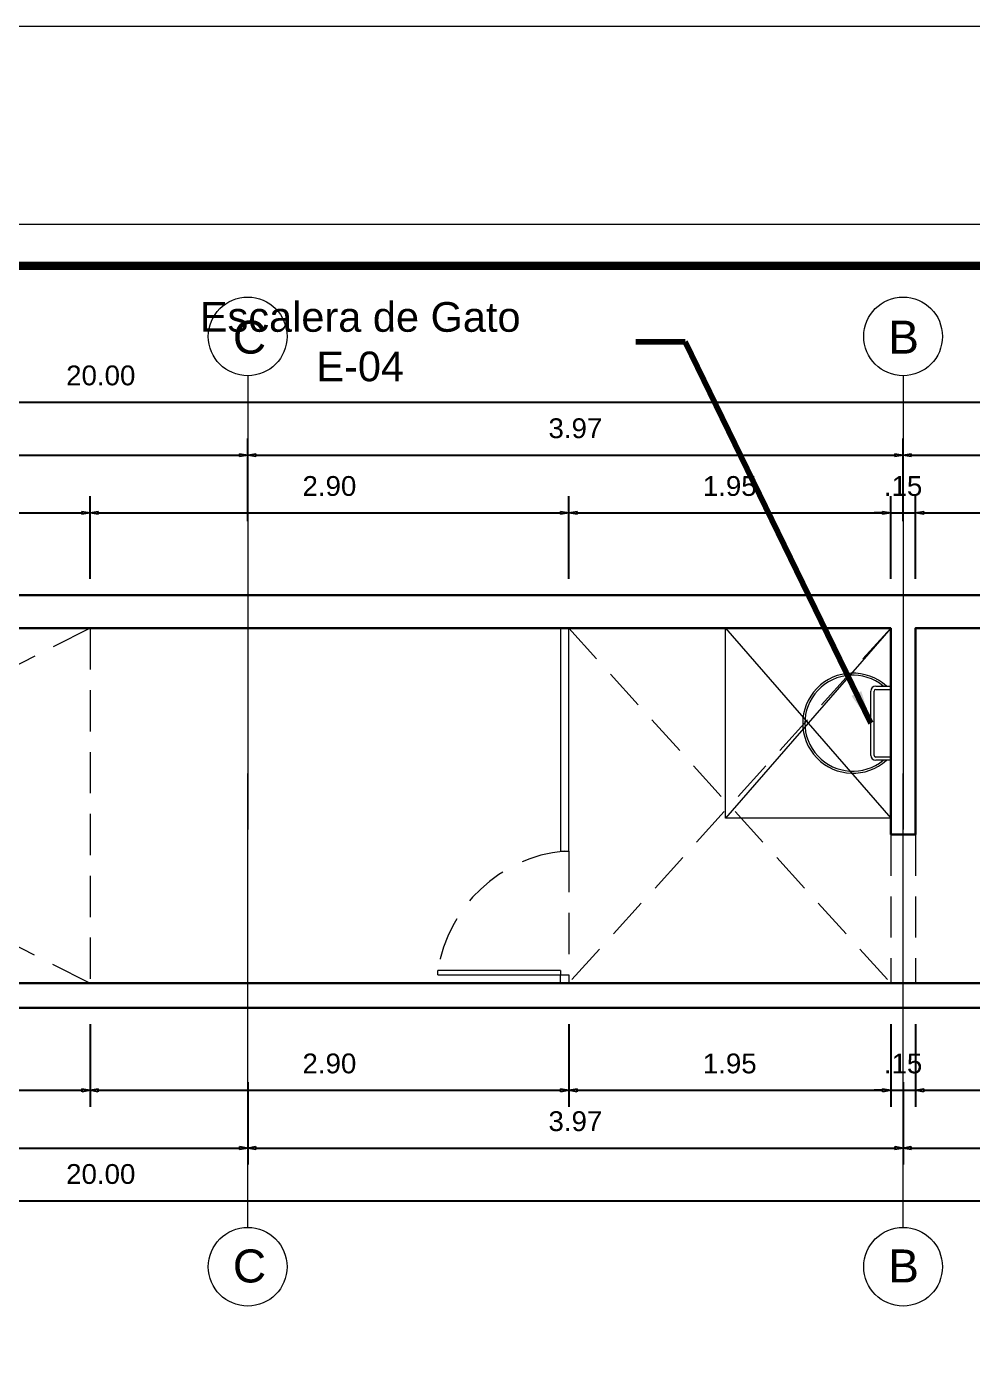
# Model space of a CAD drawing. Header units: millimetres. Extents: x 1675 to 1732.9, y 581.7 to 641.7.
# Drawn here: x 1713.26 to 1718.99, y 633.66 to 641.68 of the extents above; entities that cross this region are included whole.
import ezdxf

# ---------------------------------------------------------------- set-up
doc = ezdxf.new("R2010")
doc.units = ezdxf.units.MM
doc.linetypes.add('DASHDOT', pattern=[25.4, 12.7, -6.35, 0, -6.35])
doc.linetypes.add('HIDDEN', pattern=[0.375, 0.25, -0.125])
doc.layers.get('0').update_dxf_attribs({"lineweight": 5})
doc.layers.get('Defpoints').update_dxf_attribs({"color": 8, "lineweight": 5})
for name, color, linetype, lineweight in [('0-MEMB5', 5, 'Continuous', 18), ('COTAS', 8, 'Continuous', 5), ('EJES', 92, 'DASHDOT', 5), ('ESCALERA', 8, 'Continuous', 5), ('MURO BAJO', 7, 'Continuous', 20), ('Muros', 7, 'Continuous', 30), ('PROYECCION', 8, 'HIDDEN', 5), ('Proyecciones', 8, 'HIDDEN', 5), ('PUERTA', 8, 'Continuous', 5), ('texto', 7, 'Continuous', 5)]:
    doc.layers.add(name, color=color, linetype=linetype, lineweight=lineweight)
doc.styles.add('COTAS', font='', dxfattribs={"height": 0.22})
doc.styles.get("Standard").update_dxf_attribs({"font": 'arial.ttf'})
doc.styles.add('Texto peqño', font='sanss___.ttf', dxfattribs={"height": 0.12})
doc.styles.get('COTAS').set_extended_font_data('Zurich Ex BT')
doc.dimstyles.new('100', dxfattribs={"dimtxt": 0.12, "dimasz": 0.05, "dimexe": 0.1, "dimexo": 0.25, "dimgap": 0.1, "dimtad": 1, "dimzin": 4, "dimdsep": 46, "dimtxsty": 'Texto peqño', "dimblk": 'CLOSEDBLANK', "dimcen": -0.05, "dimdle": 0.1, "dimclrd": 256, "dimclre": 256, "dimclrt": 256, "dimadec": 0, "dimazin": 0, "dimtfac": 1, "dimtix": 1, "dimtmove": 0, "dimatfit": 3, "dimldrblk": 'ARCHTICK', "dimfxl": 0, "dimarcsym": 0})
doc.dimstyles.new('GINMASIO', dxfattribs={"dimtxt": 0.22, "dimasz": 0.35, "dimexe": 0.28, "dimexo": 0.09, "dimgap": 0.11, "dimtad": 1, "dimlfac": 0.5, "dimzin": 4, "dimdsep": 46, "dimtxsty": 'COTAS', "dimblk": 'SMALL', "dimcen": 0.3, "dimdle": 0.25, "dimclrd": 2, "dimclre": 2, "dimazin": 0, "dimtfac": 1, "dimtmove": 0, "dimatfit": 3, "dimfxl": 0, "dimarcsym": 0})

# ---------------------------------------------------------------- blocks, each defined once
blk = doc.blocks.new('_ClosedBlank')
at = {"color": 0, "linetype": 'ByBlock', "lineweight": -2}
for p, q in [((-1, 0.17), (0, 0)), ((-1, 0.17), (-1, -0.17)), ((0, 0), (-1, -0.17))]:
    blk.add_line(p, q, dxfattribs=at)
blk = doc.blocks.new('*D175')
at = {"layer": 'COTAS', "lineweight": -2}
for p, q in [((1709.407, 638.3285), (1709.407, 638.8285)), ((1713.647, 638.3285), (1713.647, 638.8285))]:
    blk.add_line(p, q, dxfattribs=at)
at = {"layer": 'COTAS', "linetype": 'ByBlock', "lineweight": -2}
blk.add_line((1709.457, 638.7285), (1713.597, 638.7285), dxfattribs=at)
at = {"layer": 'Defpoints', "color": 0}
for p in [(1713.647, 638.7285), (1709.407, 638.0285, 0), (1713.647, 638.0285, 0)]:
    blk.add_point(p, dxfattribs=at)
at = {"layer": 'COTAS', "lineweight": -2, "xscale": 0.05, "yscale": 0.05, "zscale": 0.05, "rotation": 180}
blk.add_blockref('_ClosedBlank', (1709.407, 638.7285), dxfattribs=at)
at = {"layer": 'COTAS', "lineweight": -2, "xscale": 0.05, "yscale": 0.05, "zscale": 0.05}
blk.add_blockref('_ClosedBlank', (1713.647, 638.7285), dxfattribs=at)
at = {"layer": 'COTAS', "insert": (1711.527, 638.8885), "char_height": 0.12, "attachment_point": 5, "style": 'Texto peqño'}
blk.add_mtext('4.24', dxfattribs=at)
blk = doc.blocks.new('_ARCHTICK')
at = {"color": 0, "linetype": 'ByBlock', "const_width": 0.15}
blk.add_lwpolyline([(-0.5, -0.5), (0.5, 0.5)], dxfattribs=at)
blk = doc.blocks.new('*D176')
at = {"layer": 'COTAS', "lineweight": -2}
for p, q in [((1718.497, 638.3285), (1718.497, 638.8285)), ((1718.647, 638.3285), (1718.647, 638.8285))]:
    blk.add_line(p, q, dxfattribs=at)
at = {"layer": 'COTAS', "linetype": 'ByBlock', "lineweight": -2}
for p, q in [((1718.447, 638.7285), (1718.397, 638.7285)), ((1718.497, 638.7285), (1718.647, 638.7285)), ((1718.697, 638.7285), (1718.747, 638.7285))]:
    blk.add_line(p, q, dxfattribs=at)
at = {"layer": 'Defpoints', "color": 0}
for p in [(1718.647, 638.7285), (1718.497, 638.0285), (1718.647, 638.0285)]:
    blk.add_point(p, dxfattribs=at)
at = {"layer": 'COTAS', "lineweight": -2, "xscale": 0.05, "yscale": 0.05, "zscale": 0.05}
blk.add_blockref('_ClosedBlank', (1718.497, 638.7285), dxfattribs=at)
at = {"layer": 'COTAS', "lineweight": -2, "xscale": 0.05, "yscale": 0.05, "zscale": 0.05, "rotation": 180}
blk.add_blockref('_ClosedBlank', (1718.647, 638.7285), dxfattribs=at)
at = {"layer": 'COTAS', "insert": (1718.572, 638.8903), "char_height": 0.12, "attachment_point": 5, "style": 'Texto peqño'}
blk.add_mtext('.15', dxfattribs=at)
blk = doc.blocks.new('*D177')
at = {"layer": 'COTAS', "lineweight": -2}
for p, q in [((1718.647, 638.3285), (1718.647, 638.8285)), ((1723.512, 638.3285), (1723.512, 638.8285))]:
    blk.add_line(p, q, dxfattribs=at)
at = {"layer": 'COTAS', "linetype": 'ByBlock', "lineweight": -2}
blk.add_line((1718.697, 638.7285), (1723.462, 638.7285), dxfattribs=at)
at = {"layer": 'Defpoints', "color": 0}
for p in [(1723.512, 638.7285), (1718.647, 638.0285), (1723.512, 638.0285)]:
    blk.add_point(p, dxfattribs=at)
at = {"layer": 'COTAS', "lineweight": -2, "xscale": 0.05, "yscale": 0.05, "zscale": 0.05, "rotation": 180}
blk.add_blockref('_ClosedBlank', (1718.647, 638.7285), dxfattribs=at)
at = {"layer": 'COTAS', "lineweight": -2, "xscale": 0.05, "yscale": 0.05, "zscale": 0.05}
blk.add_blockref('_ClosedBlank', (1723.512, 638.7285), dxfattribs=at)
at = {"layer": 'COTAS', "insert": (1721.0795, 638.8903), "char_height": 0.12, "attachment_point": 5, "style": 'Texto peqño'}
blk.add_mtext('4.87', dxfattribs=at)
blk = doc.blocks.new('*D179')
at = {"layer": 'COTAS', "lineweight": -2}
for p, q in [((1709.332, 638.6785), (1709.332, 639.1785)), ((1714.602, 638.6785), (1714.602, 639.1785))]:
    blk.add_line(p, q, dxfattribs=at)
at = {"layer": 'COTAS', "linetype": 'ByBlock', "lineweight": -2}
blk.add_line((1709.382, 639.0785), (1714.552, 639.0785), dxfattribs=at)
at = {"layer": 'Defpoints', "color": 0}
for p in [(1714.602, 639.0785), (1709.332, 638.2285), (1714.602, 638.2285)]:
    blk.add_point(p, dxfattribs=at)
at = {"layer": 'COTAS', "lineweight": -2, "xscale": 0.05, "yscale": 0.05, "zscale": 0.05, "rotation": 180}
blk.add_blockref('_ClosedBlank', (1709.332, 639.0785), dxfattribs=at)
at = {"layer": 'COTAS', "lineweight": -2, "xscale": 0.05, "yscale": 0.05, "zscale": 0.05}
blk.add_blockref('_ClosedBlank', (1714.602, 639.0785), dxfattribs=at)
at = {"layer": 'COTAS', "insert": (1711.967, 639.2403), "char_height": 0.12, "attachment_point": 5, "style": 'Texto peqño'}
blk.add_mtext('5.27', dxfattribs=at)
blk = doc.blocks.new('*D180')
at = {"layer": 'COTAS', "lineweight": -2}
for p, q in [((1714.602, 638.6785), (1714.602, 639.1785)), ((1718.572, 638.6785), (1718.572, 639.1785))]:
    blk.add_line(p, q, dxfattribs=at)
at = {"layer": 'COTAS', "linetype": 'ByBlock', "lineweight": -2}
blk.add_line((1714.652, 639.0785), (1718.522, 639.0785), dxfattribs=at)
at = {"layer": 'Defpoints', "color": 0}
for p in [(1718.572, 639.0785), (1714.602, 638.2285), (1718.572, 638.2285)]:
    blk.add_point(p, dxfattribs=at)
at = {"layer": 'COTAS', "lineweight": -2, "xscale": 0.05, "yscale": 0.05, "zscale": 0.05, "rotation": 180}
blk.add_blockref('_ClosedBlank', (1714.602, 639.0785), dxfattribs=at)
at = {"layer": 'COTAS', "lineweight": -2, "xscale": 0.05, "yscale": 0.05, "zscale": 0.05}
blk.add_blockref('_ClosedBlank', (1718.572, 639.0785), dxfattribs=at)
at = {"layer": 'COTAS', "insert": (1716.587, 639.2404), "char_height": 0.12, "attachment_point": 5, "style": 'Texto peqño'}
blk.add_mtext('3.97', dxfattribs=at)
blk = doc.blocks.new('*D181')
at = {"layer": 'COTAS', "lineweight": -2}
for p, q in [((1718.572, 638.6785), (1718.572, 639.1785)), ((1723.712, 638.6785), (1723.712, 639.1785))]:
    blk.add_line(p, q, dxfattribs=at)
at = {"layer": 'COTAS', "linetype": 'ByBlock', "lineweight": -2}
blk.add_line((1718.622, 639.0785), (1723.662, 639.0785), dxfattribs=at)
at = {"layer": 'Defpoints', "color": 0}
for p in [(1723.712, 639.0785), (1718.572, 638.2285), (1723.712, 638.2285, 0)]:
    blk.add_point(p, dxfattribs=at)
at = {"layer": 'COTAS', "lineweight": -2, "xscale": 0.05, "yscale": 0.05, "zscale": 0.05, "rotation": 180}
blk.add_blockref('_ClosedBlank', (1718.572, 639.0785), dxfattribs=at)
at = {"layer": 'COTAS', "lineweight": -2, "xscale": 0.05, "yscale": 0.05, "zscale": 0.05}
blk.add_blockref('_ClosedBlank', (1723.712, 639.0785), dxfattribs=at)
at = {"layer": 'COTAS', "insert": (1721.142, 639.2403), "char_height": 0.12, "attachment_point": 5, "style": 'Texto peqño'}
blk.add_mtext('5.14', dxfattribs=at)
blk = doc.blocks.new('*D172')
at = {"layer": 'COTAS', "lineweight": -2}
for p, q in [((1703.712, 638.9987), (1703.712, 639.4987)), ((1723.712, 638.9987), (1723.712, 639.4987))]:
    blk.add_line(p, q, dxfattribs=at)
at = {"layer": 'COTAS', "linetype": 'ByBlock', "lineweight": -2}
blk.add_line((1703.762, 639.3987), (1723.662, 639.3987), dxfattribs=at)
at = {"layer": 'Defpoints', "color": 0}
for p in [(1723.712, 639.3987), (1703.712, 638.2285, 0), (1723.712, 638.2285, 0)]:
    blk.add_point(p, dxfattribs=at)
at = {"layer": 'COTAS', "lineweight": -2, "xscale": 0.05, "yscale": 0.05, "zscale": 0.05, "rotation": 180}
blk.add_blockref('_ClosedBlank', (1703.712, 639.3987), dxfattribs=at)
at = {"layer": 'COTAS', "lineweight": -2, "xscale": 0.05, "yscale": 0.05, "zscale": 0.05}
blk.add_blockref('_ClosedBlank', (1723.712, 639.3987), dxfattribs=at)
at = {"layer": 'COTAS', "insert": (1713.712, 639.5605), "char_height": 0.12, "attachment_point": 5, "style": 'Texto peqño'}
blk.add_mtext('20.00', dxfattribs=at)
blk = doc.blocks.new('WEFDED')
for p, q in [((1106.4174, 270.874), (1106.4174, 270.1781)), ((1106.4174, 270.874), (1106.4405, 270.874)), ((1106.4405, 270.1781), (1106.4405, 270.874)), ((1106.37, 270.1781), (1106.4174, 270.1781)), ((1106.37, 270.1307), (1106.37, 270.1781)), ((1106.4174, 270.1781), (1106.4174, 270.1307)), ((1106.4405, 270.1781), (1106.4174, 270.1781)), ((1106.4174, 270.1307), (1106.37, 270.1307))]:
    blk.add_line(p, q)
at = {"layer": 'Proyecciones'}
blk.add_arc((1106.3184, 270.0781), 0.8053, 5.43815, 81.27407, dxfattribs=at)
blk = doc.blocks.new('*D190')
at = {"layer": 'COTAS', "lineweight": -2}
for p, q in [((1713.647, 638.3285), (1713.647, 638.8285)), ((1716.547, 638.3285), (1716.547, 638.8285))]:
    blk.add_line(p, q, dxfattribs=at)
at = {"layer": 'COTAS', "linetype": 'ByBlock', "lineweight": -2}
blk.add_line((1713.697, 638.7285), (1716.497, 638.7285), dxfattribs=at)
at = {"layer": 'Defpoints', "color": 0}
for p in [(1716.547, 638.7285), (1713.647, 638.0285), (1716.547, 638.0285)]:
    blk.add_point(p, dxfattribs=at)
at = {"layer": 'COTAS', "lineweight": -2, "xscale": 0.05, "yscale": 0.05, "zscale": 0.05, "rotation": 180}
blk.add_blockref('_ClosedBlank', (1713.647, 638.7285), dxfattribs=at)
at = {"layer": 'COTAS', "lineweight": -2, "xscale": 0.05, "yscale": 0.05, "zscale": 0.05}
blk.add_blockref('_ClosedBlank', (1716.547, 638.7285), dxfattribs=at)
at = {"layer": 'COTAS', "insert": (1715.097, 638.8903), "char_height": 0.12, "attachment_point": 5, "style": 'Texto peqño'}
blk.add_mtext('2.90', dxfattribs=at)
blk = doc.blocks.new('*D191')
at = {"layer": 'COTAS', "lineweight": -2}
for p, q in [((1716.547, 638.3285), (1716.547, 638.8285)), ((1718.497, 638.3285), (1718.497, 638.8285))]:
    blk.add_line(p, q, dxfattribs=at)
at = {"layer": 'COTAS', "linetype": 'ByBlock', "lineweight": -2}
blk.add_line((1716.597, 638.7285), (1718.447, 638.7285), dxfattribs=at)
at = {"layer": 'Defpoints', "color": 0}
for p in [(1718.497, 638.7285), (1716.547, 638.0285), (1718.497, 638.0285, 0)]:
    blk.add_point(p, dxfattribs=at)
at = {"layer": 'COTAS', "lineweight": -2, "xscale": 0.05, "yscale": 0.05, "zscale": 0.05, "rotation": 180}
blk.add_blockref('_ClosedBlank', (1716.547, 638.7285), dxfattribs=at)
at = {"layer": 'COTAS', "lineweight": -2, "xscale": 0.05, "yscale": 0.05, "zscale": 0.05}
blk.add_blockref('_ClosedBlank', (1718.497, 638.7285), dxfattribs=at)
at = {"layer": 'COTAS', "insert": (1717.522, 638.8903), "char_height": 0.12, "attachment_point": 5, "style": 'Texto peqño'}
blk.add_mtext('1.95', dxfattribs=at)
blk = doc.blocks.new('*D196')
at = {"layer": 'COTAS', "lineweight": -2}
for p, q in [((1709.407, 635.6285), (1709.407, 635.1285)), ((1713.647, 635.6285), (1713.647, 635.1285))]:
    blk.add_line(p, q, dxfattribs=at)
at = {"layer": 'COTAS', "linetype": 'ByBlock', "lineweight": -2}
blk.add_line((1709.457, 635.2285), (1713.597, 635.2285), dxfattribs=at)
at = {"layer": 'Defpoints', "color": 0}
for p in [(1709.407, 635.8785, 0), (1713.647, 635.9285, 0), (1713.647, 635.2285)]:
    blk.add_point(p, dxfattribs=at)
at = {"layer": 'COTAS', "lineweight": -2, "xscale": 0.05, "yscale": 0.05, "zscale": 0.05, "rotation": 180}
blk.add_blockref('_ClosedBlank', (1709.407, 635.2285), dxfattribs=at)
at = {"layer": 'COTAS', "lineweight": -2, "xscale": 0.05, "yscale": 0.05, "zscale": 0.05}
blk.add_blockref('_ClosedBlank', (1713.647, 635.2285), dxfattribs=at)
at = {"layer": 'COTAS', "insert": (1711.527, 635.3885), "char_height": 0.12, "attachment_point": 5, "style": 'Texto peqño'}
blk.add_mtext('4.24', dxfattribs=at)
blk = doc.blocks.new('*D197')
at = {"layer": 'COTAS', "lineweight": -2}
for p, q in [((1718.497, 635.6285), (1718.497, 635.1285)), ((1718.647, 635.6285), (1718.647, 635.1285))]:
    blk.add_line(p, q, dxfattribs=at)
at = {"layer": 'COTAS', "linetype": 'ByBlock', "lineweight": -2}
for p, q in [((1718.447, 635.2285), (1718.397, 635.2285)), ((1718.497, 635.2285), (1718.647, 635.2285)), ((1718.697, 635.2285), (1718.747, 635.2285))]:
    blk.add_line(p, q, dxfattribs=at)
at = {"layer": 'Defpoints', "color": 0}
for p in [(1718.497, 635.9285), (1718.647, 635.9285), (1718.647, 635.2285)]:
    blk.add_point(p, dxfattribs=at)
at = {"layer": 'COTAS', "lineweight": -2, "xscale": 0.05, "yscale": 0.05, "zscale": 0.05}
blk.add_blockref('_ClosedBlank', (1718.497, 635.2285), dxfattribs=at)
at = {"layer": 'COTAS', "lineweight": -2, "xscale": 0.05, "yscale": 0.05, "zscale": 0.05, "rotation": 180}
blk.add_blockref('_ClosedBlank', (1718.647, 635.2285), dxfattribs=at)
at = {"layer": 'COTAS', "insert": (1718.572, 635.3903), "char_height": 0.12, "attachment_point": 5, "style": 'Texto peqño'}
blk.add_mtext('.15', dxfattribs=at)
blk = doc.blocks.new('*D198')
at = {"layer": 'COTAS', "lineweight": -2}
for p, q in [((1718.647, 635.6285), (1718.647, 635.1285)), ((1723.512, 635.6285), (1723.512, 635.1285))]:
    blk.add_line(p, q, dxfattribs=at)
at = {"layer": 'COTAS', "linetype": 'ByBlock', "lineweight": -2}
blk.add_line((1718.697, 635.2285), (1723.462, 635.2285), dxfattribs=at)
at = {"layer": 'Defpoints', "color": 0}
for p in [(1718.647, 635.9285), (1723.512, 635.9285), (1723.512, 635.2285)]:
    blk.add_point(p, dxfattribs=at)
at = {"layer": 'COTAS', "lineweight": -2, "xscale": 0.05, "yscale": 0.05, "zscale": 0.05, "rotation": 180}
blk.add_blockref('_ClosedBlank', (1718.647, 635.2285), dxfattribs=at)
at = {"layer": 'COTAS', "lineweight": -2, "xscale": 0.05, "yscale": 0.05, "zscale": 0.05}
blk.add_blockref('_ClosedBlank', (1723.512, 635.2285), dxfattribs=at)
at = {"layer": 'COTAS', "insert": (1721.0795, 635.3903), "char_height": 0.12, "attachment_point": 5, "style": 'Texto peqño'}
blk.add_mtext('4.87', dxfattribs=at)
blk = doc.blocks.new('*D200')
at = {"layer": 'COTAS', "lineweight": -2}
for p, q in [((1709.332, 635.2785), (1709.332, 634.7785)), ((1714.602, 635.2785), (1714.602, 634.7785))]:
    blk.add_line(p, q, dxfattribs=at)
at = {"layer": 'COTAS', "linetype": 'ByBlock', "lineweight": -2}
blk.add_line((1709.382, 634.8785), (1714.552, 634.8785), dxfattribs=at)
at = {"layer": 'Defpoints', "color": 0}
for p in [(1709.332, 635.7285), (1714.602, 635.7285), (1714.602, 634.8785)]:
    blk.add_point(p, dxfattribs=at)
at = {"layer": 'COTAS', "lineweight": -2, "xscale": 0.05, "yscale": 0.05, "zscale": 0.05, "rotation": 180}
blk.add_blockref('_ClosedBlank', (1709.332, 634.8785), dxfattribs=at)
at = {"layer": 'COTAS', "lineweight": -2, "xscale": 0.05, "yscale": 0.05, "zscale": 0.05}
blk.add_blockref('_ClosedBlank', (1714.602, 634.8785), dxfattribs=at)
at = {"layer": 'COTAS', "insert": (1711.967, 635.0403), "char_height": 0.12, "attachment_point": 5, "style": 'Texto peqño'}
blk.add_mtext('5.27', dxfattribs=at)
blk = doc.blocks.new('*D201')
at = {"layer": 'COTAS', "lineweight": -2}
for p, q in [((1714.602, 635.2785), (1714.602, 634.7785)), ((1718.572, 635.2785), (1718.572, 634.7785))]:
    blk.add_line(p, q, dxfattribs=at)
at = {"layer": 'COTAS', "linetype": 'ByBlock', "lineweight": -2}
blk.add_line((1714.652, 634.8785), (1718.522, 634.8785), dxfattribs=at)
at = {"layer": 'Defpoints', "color": 0}
for p in [(1714.602, 635.7285), (1718.572, 635.7285), (1718.572, 634.8785)]:
    blk.add_point(p, dxfattribs=at)
at = {"layer": 'COTAS', "lineweight": -2, "xscale": 0.05, "yscale": 0.05, "zscale": 0.05, "rotation": 180}
blk.add_blockref('_ClosedBlank', (1714.602, 634.8785), dxfattribs=at)
at = {"layer": 'COTAS', "lineweight": -2, "xscale": 0.05, "yscale": 0.05, "zscale": 0.05}
blk.add_blockref('_ClosedBlank', (1718.572, 634.8785), dxfattribs=at)
at = {"layer": 'COTAS', "insert": (1716.587, 635.0404), "char_height": 0.12, "attachment_point": 5, "style": 'Texto peqño'}
blk.add_mtext('3.97', dxfattribs=at)
blk = doc.blocks.new('*D202')
at = {"layer": 'COTAS', "lineweight": -2}
for p, q in [((1718.572, 635.2785), (1718.572, 634.7785)), ((1723.712, 635.2785), (1723.712, 634.7785))]:
    blk.add_line(p, q, dxfattribs=at)
at = {"layer": 'COTAS', "linetype": 'ByBlock', "lineweight": -2}
blk.add_line((1718.622, 634.8785), (1723.662, 634.8785), dxfattribs=at)
at = {"layer": 'Defpoints', "color": 0}
for p in [(1718.572, 635.7285), (1723.712, 635.7285, 0), (1723.712, 634.8785)]:
    blk.add_point(p, dxfattribs=at)
at = {"layer": 'COTAS', "lineweight": -2, "xscale": 0.05, "yscale": 0.05, "zscale": 0.05, "rotation": 180}
blk.add_blockref('_ClosedBlank', (1718.572, 634.8785), dxfattribs=at)
at = {"layer": 'COTAS', "lineweight": -2, "xscale": 0.05, "yscale": 0.05, "zscale": 0.05}
blk.add_blockref('_ClosedBlank', (1723.712, 634.8785), dxfattribs=at)
at = {"layer": 'COTAS', "insert": (1721.142, 635.0403), "char_height": 0.12, "attachment_point": 5, "style": 'Texto peqño'}
blk.add_mtext('5.14', dxfattribs=at)
blk = doc.blocks.new('*D203')
at = {"layer": 'COTAS', "lineweight": -2}
for p, q in [((1703.712, 634.9583), (1703.712, 634.4583)), ((1723.712, 634.9583), (1723.712, 634.4583))]:
    blk.add_line(p, q, dxfattribs=at)
at = {"layer": 'COTAS', "linetype": 'ByBlock', "lineweight": -2}
blk.add_line((1703.762, 634.5583), (1723.662, 634.5583), dxfattribs=at)
at = {"layer": 'Defpoints', "color": 0}
for p in [(1703.712, 635.7285, 0), (1723.712, 635.7285, 0), (1723.712, 634.5583)]:
    blk.add_point(p, dxfattribs=at)
at = {"layer": 'COTAS', "lineweight": -2, "xscale": 0.05, "yscale": 0.05, "zscale": 0.05, "rotation": 180}
blk.add_blockref('_ClosedBlank', (1703.712, 634.5583), dxfattribs=at)
at = {"layer": 'COTAS', "lineweight": -2, "xscale": 0.05, "yscale": 0.05, "zscale": 0.05}
blk.add_blockref('_ClosedBlank', (1723.712, 634.5583), dxfattribs=at)
at = {"layer": 'COTAS', "insert": (1713.712, 634.7201), "char_height": 0.12, "attachment_point": 5, "style": 'Texto peqño'}
blk.add_mtext('20.00', dxfattribs=at)
blk = doc.blocks.new('*D204')
at = {"layer": 'COTAS', "lineweight": -2}
for p, q in [((1713.647, 635.6285), (1713.647, 635.1285)), ((1716.547, 635.6285), (1716.547, 635.1285))]:
    blk.add_line(p, q, dxfattribs=at)
at = {"layer": 'COTAS', "linetype": 'ByBlock', "lineweight": -2}
blk.add_line((1713.697, 635.2285), (1716.497, 635.2285), dxfattribs=at)
at = {"layer": 'Defpoints', "color": 0}
for p in [(1713.647, 635.9285), (1716.547, 635.9285), (1716.547, 635.2285)]:
    blk.add_point(p, dxfattribs=at)
at = {"layer": 'COTAS', "lineweight": -2, "xscale": 0.05, "yscale": 0.05, "zscale": 0.05, "rotation": 180}
blk.add_blockref('_ClosedBlank', (1713.647, 635.2285), dxfattribs=at)
at = {"layer": 'COTAS', "lineweight": -2, "xscale": 0.05, "yscale": 0.05, "zscale": 0.05}
blk.add_blockref('_ClosedBlank', (1716.547, 635.2285), dxfattribs=at)
at = {"layer": 'COTAS', "insert": (1715.097, 635.3903), "char_height": 0.12, "attachment_point": 5, "style": 'Texto peqño'}
blk.add_mtext('2.90', dxfattribs=at)
blk = doc.blocks.new('*D205')
at = {"layer": 'COTAS', "lineweight": -2}
for p, q in [((1716.547, 635.6285), (1716.547, 635.1285)), ((1718.497, 635.6285), (1718.497, 635.1285))]:
    blk.add_line(p, q, dxfattribs=at)
at = {"layer": 'COTAS', "linetype": 'ByBlock', "lineweight": -2}
blk.add_line((1716.597, 635.2285), (1718.447, 635.2285), dxfattribs=at)
at = {"layer": 'Defpoints', "color": 0}
for p in [(1716.547, 635.9285), (1718.497, 635.9285, 0), (1718.497, 635.2285)]:
    blk.add_point(p, dxfattribs=at)
at = {"layer": 'COTAS', "lineweight": -2, "xscale": 0.05, "yscale": 0.05, "zscale": 0.05, "rotation": 180}
blk.add_blockref('_ClosedBlank', (1716.547, 635.2285), dxfattribs=at)
at = {"layer": 'COTAS', "lineweight": -2, "xscale": 0.05, "yscale": 0.05, "zscale": 0.05}
blk.add_blockref('_ClosedBlank', (1718.497, 635.2285), dxfattribs=at)
at = {"layer": 'COTAS', "insert": (1717.522, 635.3903), "char_height": 0.12, "attachment_point": 5, "style": 'Texto peqño'}
blk.add_mtext('1.95', dxfattribs=at)
blk = doc.blocks.new('_Small')
at = {"layer": 'Muros', "color": 0, "lineweight": -2}
blk.add_circle((0, 0), 0.25, dxfattribs=at)

msp = doc.modelspace()

# ---------------------------------------------------------------- linework, layer by layer
msp.add_lwpolyline([(1731.7479, 640.4765), (1676.2479, 640.4765), (1676.2479, 582.8765), (1731.7479, 582.8765)], close=True)
at = {"layer": '0-MEMB5', "ltscale": 0.03, "const_width": 0.0503}
msp.add_lwpolyline([(1731.4979, 640.2265), (1676.4979, 640.2265), (1676.4979, 583.1265), (1731.4979, 583.1265)], close=True, dxfattribs=at)
at = {"layer": 'Defpoints'}
msp.add_lwpolyline([(1732.9479, 641.6765), (1675.0479, 641.6765), (1675.0479, 581.6765), (1732.9479, 581.6765)], close=True, dxfattribs=at)
at = {"layer": 'EJES', "ltscale": 10}
for p, q in [((1714.602, 639.5594, 0), (1714.602, 636.8094, 0)), ((1718.572, 639.5594, 0), (1718.572, 636.8094, 0)), ((1714.602, 634.3976, 0), (1714.602, 637.1476, 0)), ((1718.572, 634.3976, 0), (1718.572, 637.1476, 0))]:
    msp.add_line(p, q, dxfattribs=at)
for centre in [(1714.602, 639.798, 0), (1718.572, 639.798, 0), (1714.602, 634.159, 0), (1718.572, 634.159, 0)]:
    msp.add_circle(centre, 0.2385, dxfattribs=at)
at = {"layer": 'ESCALERA'}
for p, q in [((1717.497, 636.8785), (1717.497, 638.0285)), ((1718.377, 637.2585), (1718.377, 637.6485)), ((1718.397, 637.2585), (1718.397, 637.6485)), ((1718.407, 637.6785), (1718.497, 637.6785)), ((1718.407, 637.6585), (1718.497, 637.6585)), ((1718.497, 637.6785), (1718.497, 637.2285)), ((1718.497, 637.2485), (1718.407, 637.2485)), ((1718.497, 637.2285), (1718.407, 637.2285)), ((1718.497, 636.8785), (1717.497, 636.8785))]:
    msp.add_line(p, q, dxfattribs=at)
for points in [[(1717.497, 638.0285), (1718.497, 636.8785)], [(1718.497, 638.0285), (1717.497, 636.8785)]]:
    msp.add_lwpolyline(points, dxfattribs=at)
for centre, radius, start, end in [((1718.2677, 637.4535), 0.3033, 47.89057, 312.10943), ((1718.2677, 637.4535), 0.2908, 50.69235, 309.30765), ((1718.407, 637.6485), 0.03, 90, 180), ((1718.407, 637.6485), 0.01, 90, 180), ((1718.407, 637.2585), 0.03, 180, 270), ((1718.407, 637.2585), 0.01, 180, 270)]:
    msp.add_arc(centre, radius, start, end, dxfattribs=at)
at = {"layer": 'MURO BAJO'}
msp.add_lwpolyline([(1716.497, 638.0285), (1716.497, 636.6785), (1716.547, 636.6785), (1716.547, 638.0285)], dxfattribs=at)
at = {"layer": 'Muros'}
for points in [[(1703.712, 638.2285), (1703.712, 635.6285), (1704.312, 635.6285), (1704.312, 635.7285), (1723.112, 635.7285), (1723.112, 635.6285), (1723.712, 635.6285), (1723.712, 638.2285)], [(1718.497, 636.7785), (1718.647, 636.7785), (1718.647, 638.0285), (1723.512, 638.0285), (1723.512, 635.9285), (1723.112, 635.9285), (1723.112, 635.8785), (1704.312, 635.8785), (1704.312, 635.9285), (1703.912, 635.9285), (1703.912, 638.0285), (1709.257, 638.0285), (1709.257, 636.7985), (1709.407, 636.7985), (1709.407, 638.0285), (1718.497, 638.0285)]]:
    msp.add_lwpolyline(points, close=True, dxfattribs=at)
at = {"layer": 'PROYECCION'}
for points in [[(1713.647, 638.0285), (1709.407, 635.8785)], [(1709.407, 638.0285), (1713.647, 635.8785)], [(1713.647, 638.0285), (1713.647, 635.8785)], [(1716.547, 638.0285), (1718.497, 635.8785)], [(1718.497, 636.7785), (1718.497, 635.8785)], [(1718.647, 636.7785), (1718.647, 635.8785)], [(1716.547, 636.6785), (1716.547, 635.8785)]]:
    msp.add_lwpolyline(points, dxfattribs=at)
at = {"layer": 'PROYECCION', "elevation": 0}
msp.add_lwpolyline([(1718.497, 638.0285), (1716.547, 635.8785)], dxfattribs=at)

# ---------------------------------------------------------------- block references
at = {"layer": 'PUERTA', "xscale": 1.066666649473006, "yscale": 1.06666664947275, "zscale": 1.066666649472771, "rotation": 90}
msp.add_blockref('WEFDED', (2004.6864, -544.2495), dxfattribs=at)

# ---------------------------------------------------------------- texts
at = {"layer": 'EJES', "ltscale": 10}
for s, p in [('C', (1714.5121, 639.6935, 0)), ('B', (1718.4821, 639.6935, 0))]:
    msp.add_text(s, height=0.2, rotation=360, dxfattribs=at).set_placement(p)
for s, p in [('C', (1714.5121, 634.0635, 0)), ('B', (1718.4821, 634.0635, 0))]:
    msp.add_text(s, height=0.2, dxfattribs=at).set_placement(p)
at = {"layer": 'texto', "insert": (1715.2836, 639.7646), "char_height": 0.18, "attachment_point": 5}
msp.add_mtext('\\A1;Escalera de Gato\\PE-04', dxfattribs=at)

# ---------------------------------------------------------------- dimensions: what is measured, and where the dimension line sits
at = {"layer": 'COTAS'}
for base, p1, p2, picture, middle in [((1723.712, 639.3987, 0), (1703.712, 638.2285), (1723.712, 638.2285), '*D172', (1713.712, 639.5605, 0)), ((1723.712, 634.5583, 0), (1703.712, 635.7285), (1723.712, 635.7285), '*D203', (1713.712, 634.7201, 0))]:
    dim = msp.add_linear_dim(base=base, p1=p1, p2=p2, dimstyle='100', dxfattribs=at)
    dim.commit()
    dim.dimension.update_dxf_attribs({"geometry": picture, "text_midpoint": middle})
for base, p1, p2, picture, middle in [((1714.602, 639.0785, 0), (1709.332, 638.2285, 0), (1714.602, 638.2285, 0), '*D179', (1711.967, 639.2403, 0)), ((1718.572, 639.0785, 0), (1714.602, 638.2285, 0), (1718.572, 638.2285, 0), '*D180', (1716.587, 639.2404, 0)), ((1723.712, 639.0785, 0), (1718.572, 638.2285, 0), (1723.712, 638.2285), '*D181', (1721.142, 639.2403, 0)), ((1714.602, 634.8785, 0), (1709.332, 635.7285, 0), (1714.602, 635.7285, 0), '*D200', (1711.967, 635.0403, 0)), ((1718.572, 634.8785, 0), (1714.602, 635.7285, 0), (1718.572, 635.7285, 0), '*D201', (1716.587, 635.0404, 0)), ((1723.712, 634.8785, 0), (1718.572, 635.7285, 0), (1723.712, 635.7285), '*D202', (1721.142, 635.0403, 0))]:
    dim = msp.add_linear_dim(base=base, p1=p1, p2=p2, dimstyle='100', override={"dimtmove": 1}, dxfattribs=at)
    dim.commit()
    dim.dimension.update_dxf_attribs({"geometry": picture, "text_midpoint": middle})
for base, p1, p2, picture, middle in [((1713.647, 638.7285, 0), (1709.407, 638.0285), (1713.647, 638.0285), '*D175', (1711.527, 638.8885, 0)), ((1716.547, 638.7285), (1713.647, 638.0285), (1716.547, 638.0285), '*D190', (1715.097, 638.8903)), ((1718.497, 638.7285), (1716.547, 638.0285), (1718.497, 638.0285, 0), '*D191', (1717.522, 638.8903)), ((1718.647, 638.7285, 0), (1718.497, 638.0285, 0), (1718.647, 638.0285, 0), '*D176', (1718.572, 638.8903, 0)), ((1723.5119596744, 638.7284884, 0.0000000544), (1718.6469596744, 638.0284884, 0.0000000544), (1723.5119596744, 638.0284884, 0.0000000544), '*D177', (1721.0794596744, 638.8902990996, 0.0000000544)), ((1713.647, 635.2285, 0), (1709.407, 635.8785), (1713.647, 635.9285), '*D196', (1711.527, 635.3885, 0)), ((1716.547, 635.2285), (1713.647, 635.9285), (1716.547, 635.9285), '*D204', (1715.097, 635.3903)), ((1718.497, 635.2285), (1716.547, 635.9285), (1718.497, 635.9285, 0), '*D205', (1717.522, 635.3903)), ((1718.647, 635.2285, 0), (1718.497, 635.9285, 0), (1718.647, 635.9285, 0), '*D197', (1718.572, 635.3903, 0)), ((1723.5119596744, 635.2284884, 0.0000000544), (1718.6469596744, 635.9284884, 0.0000000544), (1723.5119596744, 635.9284884, 0.0000000544), '*D198', (1721.0794596744, 635.3902990996, 0.0000000544))]:
    dim = msp.add_linear_dim(base=base, p1=p1, p2=p2, angle=180, dimstyle='100', override={"dimtmove": 1}, dxfattribs=at)
    dim.commit()
    dim.dimension.update_dxf_attribs({"geometry": picture, "text_midpoint": middle})

# ---------------------------------------------------------------- leaders
at = {"layer": 'texto', "ltscale": 0.5}
msp.add_leader([(1718.377, 637.4535), (1717.2524, 639.7646), (1716.9524, 639.7646)], dimstyle='GINMASIO', override={"dimasz": 0.2, "dimgap": 0.11, "dimtad": 0, "dimclrd": 1, "dimlwd": 65535}, dxfattribs=at)

doc.saveas('drawing.dxf')
